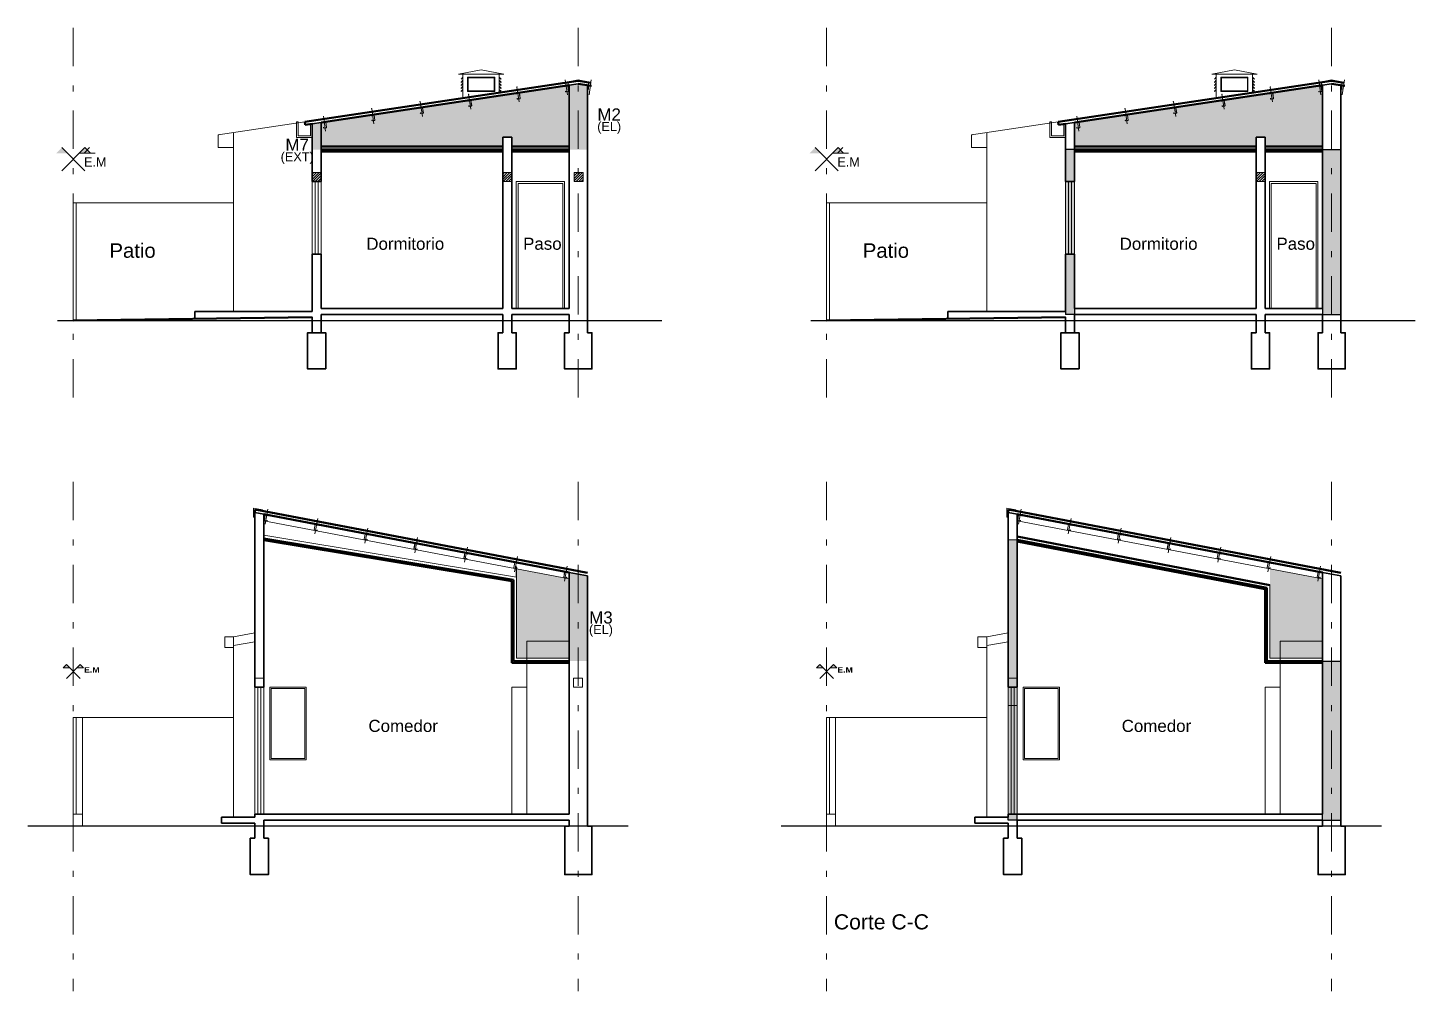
# Model space of a CAD drawing. Header units: millimetres. Extents: x 2761 to 3221, y 1635 to 1962.
# Drawn here: x 2848.55 to 2871.49, y 1832.33 to 1848.27 of the extents above; entities that cross this region are included whole.
import ezdxf
from ezdxf.enums import TextEntityAlignment as Align

# ---------------------------------------------------------------- set-up
doc = ezdxf.new("R2010")
doc.units = ezdxf.units.MM
doc.linetypes.add('DASHDOT', pattern=[25.4, 12.7, -6.35, 0, -6.35])
for name, color, linetype, lineweight in [('Aberturas', 239, 'Continuous', 18), ('Detalles', 3, 'Continuous', 15), ('Ejes', 3, 'DASHDOT', 13), ('Muros', 6, 'Continuous', 50), ('Muros de la envolvente térmica', 5, 'Continuous', 15), ('Textos', 3, 'Continuous', 9), ('Vistas', 1, 'Continuous', 20)]:
    doc.layers.add(name, color=color, linetype=linetype, lineweight=lineweight)
doc.layers.add('Ambientes No climatizados', color=7, linetype='Continuous', lineweight=15, true_color=0x93c47d)
doc.layers.add('Espacios No Habitables', color=7, linetype='Continuous', lineweight=15, true_color=0xb4a7d6)
doc.layers.add('No View', color=70, linetype='Continuous', plot=False)
doc.styles.get("Standard").update_dxf_attribs({"font": 'arial.ttf'})
doc.linetypes.add('ZIGZAG', pattern='A,0.00254,-5.08,[131,ltypeshp.shx,S=5.08,R=0,X=-5.08,Y=0],-10.16,[131,ltypeshp.shx,S=5.08,R=180,X=5.08,Y=0],-5.08', length=20.32254)
pattern_1 = [(0, (0, 0), (0, 6.985), [5.08, -1.905]), (90, (0, 0), (-6.985, 4e-16), [5.08, -1.905])]

# ---------------------------------------------------------------- blocks, each defined once
blk = doc.blocks.new('PCF C N10')
at = {"color": 0}
for p, q in [((-0.025, 0.008), (-0.025, 0.092)), ((-0.023, 0.008), (-0.023, 0.092)), ((0.017, 0.1), (-0.017, 0.1)), ((0.017, 0.098), (-0.017, 0.098)), ((0.017, 0.002), (-0.017, 0.002)), ((0.017, 0), (-0.017, 0)), ((0.023, 0.085), (0.023, 0.092)), ((0.023, 0.085), (0.025, 0.085)), ((0.023, 0.008), (0.023, 0.015)), ((0.023, 0.015), (0.025, 0.015)), ((0.025, 0.085), (0.025, 0.092)), ((0.025, 0.008), (0.025, 0.015))]:
    blk.add_line(p, q, dxfattribs=at)
for centre, radius, start, end in [((-0.017, 0.092), 0.008, 90, 180), ((-0.017, 0.008), 0.008, 180, 270), ((-0.017, 0.092), 0.006, 90, 180), ((-0.017, 0.008), 0.006, 180, 270), ((0.017, 0.092), 0.008, 360, 90), ((0.017, 0.092), 0.006, 360, 90), ((0.017, 0.008), 0.008, 270, 360), ((0.017, 0.008), 0.006, 270, 360)]:
    blk.add_arc(centre, radius, start, end, dxfattribs=at)

msp = doc.modelspace()

# ---------------------------------------------------------------- hatches: boundary and pattern name
at = {"layer": 'Ambientes No climatizados', "lineweight": 20, "transparency": 33554559}
h = msp.add_hatch(color=256, dxfattribs=at)
h.dxf.hatch_style = 1
h.paths.add_polyline_path([(2857.5, 1847.259), (2857.483, 1847.248), (2857.483, 1847.314), (2853.4, 1846.701), (2853.4, 1846.304), (2856.4, 1846.304), (2856.4, 1846.456), (2856.55, 1846.456), (2856.55, 1846.304), (2857.5, 1846.304)])
h = msp.add_hatch(color=256, dxfattribs=at)
h.dxf.hatch_style = 1
h.paths.add_polyline_path([(2869.957, 1847.259), (2869.939, 1847.248), (2869.939, 1847.314), (2865.857, 1846.701), (2865.857, 1846.304), (2868.857, 1846.304), (2868.857, 1846.456), (2869.007, 1846.456), (2869.007, 1846.304), (2869.957, 1846.304)])
h = msp.add_hatch(color=256, dxfattribs=at)
h.dxf.hatch_style = 1
h.paths.add_polyline_path([(2857.5, 1839.151), (2856.63, 1839.317), (2856.63, 1839.18), (2856.63, 1837.842), (2856.801, 1837.842), (2856.801, 1838.121), (2857.5, 1838.121)])
h.paths.add_polyline_path([(2857.5, 1838.121), (2856.801, 1838.121), (2856.801, 1837.842), (2857.5, 1837.842)])
at = {"layer": 'Detalles', "lineweight": 20, "true_color": 0xc7c8ca}
h = msp.add_hatch(dxfattribs=at)
h.set_pattern_fill('_USER', color=9, scale=0.03, angle=45, pattern_type=0)
h.set_pattern_definition([(45, (2680.021325, 916.238397), (-0.0212132034, 0.0212132034), [])])
h.paths.add_polyline_path([(2853.25, 1845.874), (2853.25, 1845.724), (2853.4, 1845.724), (2853.4, 1845.874)])
h = msp.add_hatch(dxfattribs=at)
h.set_pattern_fill('_USER', color=9, scale=0.03, angle=45, pattern_type=0)
h.set_pattern_definition([(45, (2676.471325, 916.238397), (-0.0212132034, 0.0212132034), [])])
h.paths.add_polyline_path([(2856.4, 1845.874), (2856.4, 1845.724), (2856.55, 1845.724), (2856.55, 1845.874)])
h = msp.add_hatch(dxfattribs=at)
h.set_pattern_fill('_USER', color=9, scale=0.03, angle=45, pattern_type=0)
h.set_pattern_definition([(45, (2722.503328, 938.876576), (-0.0212132034, 0.0212132034), [])])
h.paths.add_polyline_path([(2857.583, 1845.874), (2857.583, 1845.724), (2857.733, 1845.724), (2857.733, 1845.874)])
h = msp.add_hatch(dxfattribs=at)
h.set_pattern_fill('_USER', color=9, scale=0.03, angle=45, pattern_type=0)
h.set_pattern_definition([(45, (2688.927888, 916.238397), (-0.0212132034, 0.0212132034), [])])
h.paths.add_polyline_path([(2868.857, 1845.874), (2868.857, 1845.724), (2869.007, 1845.724), (2869.007, 1845.874)])
at = {"layer": 'Espacios No Habitables', "transparency": 33554559}
h = msp.add_hatch(color=256, dxfattribs=at)
h.dxf.hatch_style = 1
h.paths.add_polyline_path([(2869.957, 1839.151), (2869.087, 1839.317), (2869.087, 1839.18), (2869.087, 1837.842), (2869.257, 1837.842), (2869.257, 1838.121), (2869.957, 1838.121)])
h.paths.add_polyline_path([(2869.957, 1838.121), (2869.257, 1838.121), (2869.257, 1837.842), (2869.957, 1837.842)])
at = {"layer": 'Muros de la envolvente térmica', "lineweight": 20}
h = msp.add_hatch(color=256, dxfattribs=at)
h.dxf.hatch_style = 1
h.paths.add_polyline_path([(2857.65, 1847.339), (2857.5, 1847.316), (2857.5, 1846.254), (2857.65, 1846.254)])
h.paths.add_polyline_path([(2857.8, 1847.316), (2857.65, 1847.339), (2857.65, 1846.254), (2857.8, 1846.254)])
h.paths.add_polyline_path([(2853.4, 1846.701), (2853.25, 1846.679), (2853.25, 1846.254), (2853.4, 1846.254)])
at = {"layer": 'Muros de la envolvente térmica'}
h = msp.add_hatch(color=256, dxfattribs=at)
h.dxf.hatch_style = 1
h.paths.add_polyline_path([(2870.257, 1846.254), (2869.957, 1846.254), (2869.957, 1843.624), (2869.957, 1843.524), (2870.257, 1843.524)])
h.paths.add_polyline_path([(2865.857, 1844.524), (2865.707, 1844.524), (2865.707, 1843.574), (2865.707, 1843.524), (2865.857, 1843.524), (2865.857, 1843.624)])
h.paths.add_polyline_path([(2865.757, 1845.724), (2865.707, 1845.724), (2865.707, 1844.524), (2865.757, 1844.524)])
h.paths.add_polyline_path([(2865.807, 1845.724), (2865.757, 1845.724), (2865.757, 1844.524), (2865.807, 1844.524)])
h.paths.add_polyline_path([(2865.857, 1845.724), (2865.807, 1845.724), (2865.807, 1844.524), (2865.857, 1844.524)])
h.paths.add_polyline_path([(2865.857, 1846.254), (2865.707, 1846.254), (2865.707, 1845.724), (2865.757, 1845.724), (2865.857, 1845.724)])
h = msp.add_hatch(dxfattribs=at)
h.set_pattern_fill('ANGLE', color=256)
h.set_pattern_definition(pattern_1)
h.paths.add_polyline_path([(2869.957, 1835.262), (2864.757, 1835.262), (2864.757, 1835.212), (2864.757, 1835.162), (2864.907, 1835.162), (2869.957, 1835.162)])
h.paths.add_polyline_path([(2870.257, 1837.792), (2869.957, 1837.792), (2869.957, 1835.262), (2869.957, 1835.162), (2870.257, 1835.162)])
h.paths.add_polyline_path([(2864.807, 1837.362), (2864.757, 1837.362), (2864.757, 1835.262), (2864.807, 1835.262)])
h.paths.add_polyline_path([(2864.857, 1837.362), (2864.807, 1837.362), (2864.807, 1835.262), (2864.857, 1835.262)])
h.paths.add_polyline_path([(2864.907, 1837.362), (2864.857, 1837.362), (2864.857, 1835.262), (2864.907, 1835.262)])
h.paths.add_polyline_path([(2864.907, 1839.8), (2864.757, 1839.8), (2864.757, 1837.512), (2864.907, 1837.512)])
h.paths.add_polyline_path([(2864.907, 1837.512), (2864.757, 1837.512), (2864.757, 1837.362), (2864.907, 1837.362)])
h.paths.add_polyline_path([(2869.957, 1837.792), (2869.257, 1837.792), (2869.257, 1837.762), (2869.957, 1837.762)])
h.paths.add_polyline_path([(2869.257, 1837.792), (2869.037, 1837.792), (2869.007, 1837.792), (2869.007, 1837.762), (2869.257, 1837.762)])
h.paths.add_polyline_path([(2869.037, 1839.007), (2869.007, 1839.013), (2869.007, 1837.792), (2869.037, 1837.792)])
h.paths.add_polyline_path([(2864.907, 1839.8), (2864.907, 1839.769), (2869.007, 1838.982), (2869.007, 1839.013)])
h = msp.add_hatch(dxfattribs=at)
h.set_pattern_fill('ANGLE', color=256)
h.set_pattern_definition(pattern_1)
h.paths.add_polyline_path([(2869.037, 1839.007), (2869.007, 1839.013), (2869.007, 1837.792), (2869.037, 1837.792)])
h.paths.add_polyline_path([(2869.007, 1839.013), (2864.907, 1839.8), (2864.907, 1839.769), (2869.007, 1838.982)])
h.paths.add_polyline_path([(2864.907, 1839.8), (2864.757, 1839.8), (2864.757, 1837.512), (2864.907, 1837.512)])
h.paths.add_polyline_path([(2864.907, 1837.512), (2864.757, 1837.512), (2864.757, 1837.362), (2864.907, 1837.362)])
h = msp.add_hatch(color=256, dxfattribs=at)
h.dxf.hatch_style = 1
h.paths.add_polyline_path([(2870.257, 1837.792), (2869.957, 1837.792), (2869.957, 1835.262), (2869.957, 1835.162), (2870.257, 1835.162)])
h.paths.add_polyline_path([(2864.907, 1839.8), (2864.757, 1839.8), (2864.757, 1837.512), (2864.907, 1837.512)])
h.paths.add_polyline_path([(2864.907, 1837.512), (2864.757, 1837.512), (2864.757, 1837.362), (2864.907, 1837.362)])
h.paths.add_polyline_path([(2864.807, 1837.362), (2864.757, 1837.362), (2864.757, 1835.262), (2864.807, 1835.262)])
h.paths.add_polyline_path([(2864.857, 1837.362), (2864.807, 1837.362), (2864.807, 1835.262), (2864.857, 1835.262)])
h.paths.add_polyline_path([(2864.907, 1837.362), (2864.857, 1837.362), (2864.857, 1835.262), (2864.907, 1835.262)])
h.paths.add_polyline_path([(2864.907, 1835.262), (2864.757, 1835.262), (2864.757, 1835.212), (2864.757, 1835.162), (2864.907, 1835.162)])
h = msp.add_hatch(dxfattribs=at)
h.set_pattern_fill('ANGLE', color=256)
h.set_pattern_definition(pattern_1)
h.paths.add_polyline_path([(2869.037, 1839.007), (2869.007, 1839.013), (2869.007, 1837.792), (2869.037, 1837.792)])
h.paths.add_polyline_path([(2864.907, 1839.8), (2864.907, 1839.769), (2869.007, 1838.982), (2869.007, 1839.013)])
h.paths.add_polyline_path([(2870.257, 1837.792), (2869.957, 1837.792), (2869.957, 1835.262), (2869.957, 1835.162), (2869.957, 1835.062), (2870.257, 1835.062)])
h.paths.add_polyline_path([(2869.257, 1837.792), (2869.037, 1837.792), (2869.007, 1837.792), (2869.007, 1837.762), (2869.257, 1837.762)])
h.paths.add_polyline_path([(2869.957, 1837.792), (2869.257, 1837.792), (2869.257, 1837.762), (2869.957, 1837.762)])
at = {"layer": 'Muros de la envolvente térmica', "lineweight": 20}
h = msp.add_hatch(color=256, dxfattribs=at)
h.dxf.hatch_style = 1
h.paths.add_polyline_path([(2857.8, 1839.202), (2857.651, 1839.23), (2857.651, 1837.792), (2857.8, 1837.792)])
h.paths.add_polyline_path([(2857.651, 1839.23), (2857.5, 1839.259), (2857.5, 1837.792), (2857.651, 1837.792)])
at = {"layer": 'Muros de la envolvente térmica'}
h = msp.add_hatch(dxfattribs=at)
h.set_pattern_fill('ANGLE', color=256)
h.set_pattern_definition(pattern_1)
h.paths.add_polyline_path([(2869.957, 1835.262), (2864.757, 1835.262), (2864.757, 1835.212), (2864.757, 1835.162), (2864.907, 1835.162), (2869.957, 1835.162)])
h.paths.add_polyline_path([(2870.107, 1837.792), (2869.957, 1837.792), (2869.957, 1835.262), (2869.957, 1835.162), (2870.107, 1835.162)])
h.paths.add_polyline_path([(2870.257, 1837.792), (2870.107, 1837.792), (2870.107, 1835.162), (2870.257, 1835.162)])
h.paths.add_polyline_path([(2869.957, 1837.792), (2869.257, 1837.792), (2869.257, 1837.762), (2869.957, 1837.762)])
h.paths.add_polyline_path([(2869.257, 1837.792), (2869.037, 1837.792), (2869.007, 1837.792), (2869.007, 1837.762), (2869.257, 1837.762)])
at = {"layer": 'Textos', "true_color": 0xc7c8ca}
h = msp.add_hatch(color=9, dxfattribs=at)
h.paths.add_polyline_path([(2849.108, 1846.285), (2849.019, 1846.193), (2849.2, 1846.193)])
h.paths.add_polyline_path([(2849.492, 1846.285), (2849.4, 1846.193), (2849.582, 1846.193)])
h = msp.add_hatch(color=9, dxfattribs=at)
h.paths.add_polyline_path([(2861.565, 1846.285), (2861.475, 1846.193), (2861.657, 1846.193)])
h.paths.add_polyline_path([(2861.949, 1846.285), (2861.857, 1846.193), (2862.038, 1846.193)])
h = msp.add_hatch(color=9, dxfattribs=at)
h.paths.add_polyline_path([(2849.185, 1837.737), (2849.131, 1837.682), (2849.24, 1837.682)])
h.paths.add_polyline_path([(2849.415, 1837.737), (2849.36, 1837.682), (2849.469, 1837.682)])
h = msp.add_hatch(color=9, dxfattribs=at)
h.paths.add_polyline_path([(2861.642, 1837.737), (2861.588, 1837.682), (2861.697, 1837.682)])
h.paths.add_polyline_path([(2861.872, 1837.737), (2861.817, 1837.682), (2861.926, 1837.682)])

# ---------------------------------------------------------------- linework, layer by layer
at = {"layer": 'Aberturas', "color": 9, "true_color": 0xc7c8ca}
for p, q in [((2853.25, 1845.724), (2853.25, 1844.524)), ((2853.3, 1845.724), (2853.3, 1844.524)), ((2853.35, 1845.724), (2853.35, 1844.524)), ((2853.4, 1845.724), (2853.4, 1844.524)), ((2865.707, 1845.724), (2865.707, 1844.524)), ((2865.757, 1845.724), (2865.757, 1844.524)), ((2865.807, 1845.724), (2865.807, 1844.524)), ((2865.857, 1845.724), (2865.857, 1844.524))]:
    msp.add_line(p, q, dxfattribs=at)
at = {"layer": 'Aberturas', "color": 9, "lineweight": 20, "true_color": 0xc7c8ca}
for p, q in [((2852.3, 1837.362), (2852.3, 1835.262)), ((2852.35, 1837.362), (2852.35, 1835.262)), ((2852.4, 1837.362), (2852.4, 1835.262)), ((2852.45, 1837.362), (2852.45, 1835.262)), ((2864.757, 1837.362), (2864.757, 1835.262)), ((2864.807, 1837.362), (2864.807, 1835.262)), ((2864.857, 1837.362), (2864.857, 1835.262)), ((2864.907, 1837.362), (2864.907, 1835.262))]:
    msp.add_line(p, q, dxfattribs=at)
at = {"layer": 'Aberturas', "color": 9, "true_color": 0xc7c8ca}
for points in [[(2857.424, 1843.624), (2856.624, 1843.624), (2856.624, 1845.724), (2857.424, 1845.724)], [(2857.394, 1843.624), (2856.654, 1843.624), (2856.654, 1845.694), (2857.394, 1845.694)], [(2869.88, 1843.624), (2869.08, 1843.624), (2869.08, 1845.724), (2869.88, 1845.724)], [(2869.85, 1843.624), (2869.11, 1843.624), (2869.11, 1845.694), (2869.85, 1845.694)]]:
    msp.add_lwpolyline(points, close=True, dxfattribs=at)
at = {"layer": 'Aberturas', "color": 9, "lineweight": 20, "true_color": 0xc7c8ca}
for points in [[(2852.551, 1837.362), (2853.151, 1837.362), (2853.151, 1836.162), (2852.551, 1836.162)], [(2852.571, 1837.342), (2853.131, 1837.342), (2853.131, 1836.182), (2852.571, 1836.182)], [(2865.007, 1837.362), (2865.607, 1837.362), (2865.607, 1836.162), (2865.007, 1836.162)], [(2865.027, 1837.342), (2865.587, 1837.342), (2865.587, 1836.182), (2865.027, 1836.182)]]:
    msp.add_lwpolyline(points, close=True, dxfattribs=at)
at = {"layer": 'Detalles', "color": 9, "lineweight": 5, "true_color": 0xc7c8ca}
for p, q in [((2856.043, 1847.573), (2855.668, 1847.498)), ((2856.418, 1847.498), (2855.668, 1847.498)), ((2855.743, 1847.103), (2855.743, 1847.498)), ((2856.418, 1847.498), (2856.043, 1847.573)), ((2856.343, 1847.193), (2856.343, 1847.498)), ((2868.499, 1847.573), (2868.124, 1847.498)), ((2868.874, 1847.498), (2868.124, 1847.498)), ((2868.199, 1847.103), (2868.199, 1847.498)), ((2868.874, 1847.498), (2868.499, 1847.573)), ((2868.799, 1847.193), (2868.799, 1847.498))]:
    msp.add_line(p, q, dxfattribs=at)
at = {"layer": 'Detalles', "color": 9, "lineweight": 20, "true_color": 0xc7c8ca}
for p, q in [((2857.473, 1847.16), (2857.436, 1847.408)), ((2857.828, 1847.16), (2857.865, 1847.408)), ((2869.93, 1847.16), (2869.893, 1847.408)), ((2870.284, 1847.16), (2870.321, 1847.408)), ((2855.873, 1846.92), (2855.836, 1847.168)), ((2856.673, 1847.04), (2856.636, 1847.288)), ((2868.329, 1846.92), (2868.292, 1847.168)), ((2869.129, 1847.04), (2869.092, 1847.288)), ((2855.072, 1846.8), (2855.035, 1847.048)), ((2867.529, 1846.8), (2867.492, 1847.048)), ((2853.472, 1846.56), (2853.435, 1846.807)), ((2854.272, 1846.68), (2854.235, 1846.928)), ((2865.929, 1846.56), (2865.892, 1846.807)), ((2866.729, 1846.68), (2866.692, 1846.928)), ((2852.518, 1840.308), (2852.47, 1840.057)), ((2864.974, 1840.308), (2864.927, 1840.057)), ((2852.45, 1840.113), (2857.5, 1839.151)), ((2853.343, 1840.15), (2853.295, 1839.899)), ((2864.907, 1840.113), (2869.957, 1839.151)), ((2865.799, 1840.15), (2865.752, 1839.899)), ((2852.45, 1839.873), (2856.63, 1839.18)), ((2854.168, 1839.993), (2854.12, 1839.742)), ((2854.993, 1839.836), (2854.946, 1839.585)), ((2866.625, 1839.993), (2866.577, 1839.742)), ((2867.45, 1839.836), (2867.402, 1839.585)), ((2855.819, 1839.678), (2855.771, 1839.428)), ((2868.275, 1839.678), (2868.228, 1839.428)), ((2856.644, 1839.521), (2856.596, 1839.271)), ((2857.469, 1839.364), (2857.422, 1839.114)), ((2869.101, 1839.521), (2869.053, 1839.271)), ((2869.926, 1839.364), (2869.878, 1839.114)), ((2856.63, 1839.18), (2856.63, 1837.842)), ((2869.087, 1839.049), (2869.087, 1837.842)), ((2856.63, 1837.842), (2857.5, 1837.842)), ((2869.087, 1837.842), (2869.957, 1837.842))]:
    msp.add_line(p, q, dxfattribs=at)
at = {"layer": 'Detalles', "color": 9, "lineweight": 50, "true_color": 0xc7c8ca}
for p, q in [((2853.25, 1843.479), (2849.3, 1843.424)), ((2865.707, 1843.479), (2861.757, 1843.424))]:
    msp.add_line(p, q, dxfattribs=at)
at = {"layer": 'Detalles', "color": 9, "lineweight": 5, "true_color": 0xc7c8ca}
for points in [[(2855.743, 1847.444), (2855.715, 1847.416), (2855.711, 1847.42), (2855.743, 1847.452)], [(2855.743, 1847.393), (2855.715, 1847.365), (2855.711, 1847.369), (2855.743, 1847.401)], [(2856.343, 1847.444), (2856.371, 1847.416), (2856.375, 1847.42), (2856.343, 1847.452)], [(2856.343, 1847.393), (2856.371, 1847.365), (2856.375, 1847.369), (2856.343, 1847.401)], [(2868.199, 1847.444), (2868.172, 1847.416), (2868.168, 1847.42), (2868.199, 1847.452)], [(2868.199, 1847.393), (2868.172, 1847.365), (2868.168, 1847.369), (2868.199, 1847.401)], [(2868.799, 1847.444), (2868.827, 1847.416), (2868.831, 1847.42), (2868.799, 1847.452)], [(2868.799, 1847.393), (2868.827, 1847.365), (2868.831, 1847.369), (2868.799, 1847.401)], [(2855.743, 1847.342), (2855.715, 1847.314), (2855.711, 1847.318), (2855.743, 1847.35)], [(2855.743, 1847.292), (2855.715, 1847.264), (2855.711, 1847.268), (2855.743, 1847.3)], [(2855.743, 1847.241), (2855.715, 1847.213), (2855.711, 1847.217), (2855.743, 1847.249)], [(2856.343, 1847.342), (2856.371, 1847.314), (2856.375, 1847.318), (2856.343, 1847.35)], [(2856.343, 1847.292), (2856.371, 1847.264), (2856.375, 1847.268), (2856.343, 1847.3)], [(2856.343, 1847.241), (2856.371, 1847.213), (2856.375, 1847.217), (2856.343, 1847.249)], [(2868.199, 1847.342), (2868.172, 1847.314), (2868.168, 1847.318), (2868.199, 1847.35)], [(2868.199, 1847.292), (2868.172, 1847.264), (2868.168, 1847.268), (2868.199, 1847.3)], [(2868.199, 1847.241), (2868.172, 1847.213), (2868.168, 1847.217), (2868.199, 1847.249)], [(2868.799, 1847.342), (2868.827, 1847.314), (2868.831, 1847.318), (2868.799, 1847.35)], [(2868.799, 1847.292), (2868.827, 1847.264), (2868.831, 1847.268), (2868.799, 1847.3)], [(2868.799, 1847.241), (2868.827, 1847.213), (2868.831, 1847.217), (2868.799, 1847.249)]]:
    msp.add_lwpolyline(points, dxfattribs=at)
for points in [[(2856.268, 1847.213), (2855.818, 1847.213), (2855.818, 1847.452), (2856.268, 1847.452)], [(2856.258, 1847.223), (2855.828, 1847.223), (2855.828, 1847.442), (2856.258, 1847.442)], [(2868.724, 1847.213), (2868.274, 1847.213), (2868.274, 1847.452), (2868.724, 1847.452)], [(2868.714, 1847.223), (2868.284, 1847.223), (2868.284, 1847.442), (2868.714, 1847.442)]]:
    msp.add_lwpolyline(points, close=True, dxfattribs=at)
at = {"layer": 'Detalles', "color": 9, "lineweight": 20, "true_color": 0xc7c8ca}
for points in [[(2857.65, 1847.389), (2857.65, 1847.404), (2857.483, 1847.374), (2857.483, 1847.248), (2857.5, 1847.259)], [(2857.65, 1847.389), (2857.65, 1847.404), (2857.818, 1847.376), (2857.818, 1847.248), (2857.8, 1847.259)], [(2870.107, 1847.389), (2870.107, 1847.404), (2869.939, 1847.374), (2869.939, 1847.248), (2869.957, 1847.259)], [(2870.107, 1847.389), (2870.107, 1847.404), (2870.275, 1847.376), (2870.275, 1847.248), (2870.257, 1847.259)], [(2853.223, 1846.675), (2853.223, 1846.483), (2853.017, 1846.483), (2853.017, 1846.712), (2852.993, 1846.712), (2852.993, 1846.454), (2853.25, 1846.454)], [(2865.68, 1846.675), (2865.68, 1846.483), (2865.474, 1846.483), (2865.474, 1846.712), (2865.45, 1846.712), (2865.45, 1846.454), (2865.707, 1846.454)], [(2852.3, 1840.173), (2852.3, 1840.173), (2852.281, 1840.173), (2852.281, 1840.324), (2852.427, 1840.295), (2852.423, 1840.278)], [(2864.757, 1840.173), (2864.757, 1840.173), (2864.737, 1840.173), (2864.737, 1840.324), (2864.883, 1840.295), (2864.88, 1840.278)]]:
    msp.add_lwpolyline(points, dxfattribs=at)
for points in [[(2853.4, 1845.724), (2853.25, 1845.724), (2853.25, 1845.874), (2853.4, 1845.874)], [(2856.55, 1845.724), (2856.4, 1845.724), (2856.4, 1845.874), (2856.55, 1845.874)], [(2857.733, 1845.724), (2857.583, 1845.724), (2857.583, 1845.874), (2857.733, 1845.874)], [(2869.007, 1845.724), (2868.857, 1845.724), (2868.857, 1845.874), (2869.007, 1845.874)], [(2852.3, 1837.362), (2852.45, 1837.362), (2852.45, 1837.512), (2852.3, 1837.512)], [(2857.569, 1837.362), (2857.719, 1837.362), (2857.719, 1837.512), (2857.569, 1837.512)], [(2864.757, 1837.362), (2864.907, 1837.362), (2864.907, 1837.512), (2864.757, 1837.512)]]:
    msp.add_lwpolyline(points, close=True, dxfattribs=at)
for p in [(2855.836, 1847.168), (2856.636, 1847.288), (2868.292, 1847.168), (2869.092, 1847.288), (2855.035, 1847.048), (2867.492, 1847.048), (2854.235, 1846.928), (2866.692, 1846.928)]:
    msp.add_point(p, dxfattribs=at)
at = {"layer": 'Ejes', "color": 9, "ltscale": 0.05, "true_color": 0xc7c8ca}
for p, q in [((2849.3, 1848.268), (2849.3, 1841.85)), ((2857.65, 1848.268), (2857.65, 1841.85)), ((2861.757, 1848.268), (2861.757, 1841.85)), ((2870.107, 1848.268), (2870.107, 1841.85)), ((2849.3, 1840.757), (2849.3, 1832.332)), ((2857.651, 1840.757), (2857.651, 1832.332)), ((2861.757, 1840.757), (2861.757, 1832.332)), ((2870.107, 1840.757), (2870.107, 1832.332))]:
    msp.add_line(p, q, dxfattribs=at)
at = {"layer": 'Muros', "color": 9, "true_color": 0xc7c8ca}
for p, q in [((2857.65, 1847.389), (2853.127, 1846.711)), ((2857.5, 1847.316), (2853.4, 1846.701)), ((2857.65, 1847.389), (2857.857, 1847.358)), ((2857.65, 1847.339), (2857.867, 1847.306)), ((2870.107, 1847.389), (2865.583, 1846.711)), ((2869.957, 1847.316), (2865.857, 1846.701)), ((2870.107, 1847.389), (2870.314, 1847.358)), ((2870.107, 1847.339), (2870.323, 1847.306)), ((2853.127, 1846.711), (2853.134, 1846.661)), ((2865.583, 1846.711), (2865.591, 1846.661)), ((2853.25, 1846.679), (2853.134, 1846.661)), ((2865.707, 1846.679), (2865.591, 1846.661)), ((2853.4, 1846.254), (2856.4, 1846.254)), ((2856.55, 1846.254), (2857.5, 1846.254)), ((2865.857, 1846.254), (2868.857, 1846.254)), ((2869.007, 1846.254), (2869.957, 1846.254)), ((2853.4, 1846.224), (2856.4, 1846.224)), ((2856.55, 1846.224), (2857.5, 1846.224)), ((2865.857, 1846.224), (2868.857, 1846.224)), ((2869.007, 1846.224), (2869.957, 1846.224)), ((2852.31, 1840.299), (2857.8, 1839.253)), ((2864.766, 1840.299), (2870.257, 1839.253)), ((2852.45, 1840.222), (2857.5, 1839.259)), ((2864.907, 1840.222), (2869.957, 1839.259)), ((2852.45, 1839.823), (2856.58, 1839.138)), ((2864.907, 1839.851), (2869.087, 1839.049)), ((2852.45, 1839.792), (2856.55, 1839.112)), ((2864.907, 1839.8), (2869.037, 1839.007)), ((2864.907, 1839.769), (2869.007, 1838.982)), ((2856.58, 1839.138), (2856.58, 1837.792)), ((2856.55, 1839.112), (2856.55, 1837.762)), ((2869.007, 1839.013), (2869.007, 1837.762)), ((2869.037, 1839.007), (2869.037, 1837.792)), ((2856.55, 1837.762), (2857.5, 1837.762)), ((2856.58, 1837.792), (2857.5, 1837.792)), ((2869.007, 1837.762), (2869.957, 1837.762)), ((2869.037, 1837.792), (2869.957, 1837.792))]:
    msp.add_line(p, q, dxfattribs=at)
at = {"layer": 'Muros', "color": 9, "lineweight": 35, "true_color": 0xc7c8ca}
for p, q in [((2857.65, 1847.339), (2857.5, 1847.316)), ((2857.5, 1847.316), (2857.5, 1843.624)), ((2857.65, 1847.339), (2857.8, 1847.316)), ((2857.8, 1847.316), (2857.8, 1843.224)), ((2870.107, 1847.339), (2869.957, 1847.316)), ((2869.957, 1847.316), (2869.957, 1843.624)), ((2870.107, 1847.339), (2870.257, 1847.316)), ((2870.257, 1847.316), (2870.257, 1843.224)), ((2856.4, 1846.456), (2856.4, 1843.624)), ((2856.4, 1846.456), (2856.55, 1846.456)), ((2856.55, 1846.456), (2856.55, 1843.624)), ((2868.857, 1846.456), (2868.857, 1843.624)), ((2868.857, 1846.456), (2869.007, 1846.456)), ((2869.007, 1846.456), (2869.007, 1843.624)), ((2853.4, 1845.724), (2853.25, 1845.724)), ((2865.857, 1845.724), (2865.707, 1845.724)), ((2853.4, 1844.524), (2853.25, 1844.524)), ((2865.857, 1844.524), (2865.707, 1844.524)), ((2853.25, 1843.574), (2851.307, 1843.574)), ((2851.307, 1843.574), (2851.307, 1843.455)), ((2856.4, 1843.624), (2853.4, 1843.624)), ((2856.4, 1843.524), (2853.4, 1843.524)), ((2856.4, 1843.524), (2856.4, 1843.224)), ((2857.5, 1843.624), (2856.55, 1843.624)), ((2856.55, 1843.524), (2856.55, 1843.224)), ((2857.5, 1843.524), (2856.55, 1843.524)), ((2857.5, 1843.524), (2857.5, 1843.224)), ((2865.707, 1843.574), (2863.763, 1843.574)), ((2863.763, 1843.574), (2863.763, 1843.455)), ((2868.857, 1843.624), (2865.857, 1843.624)), ((2868.857, 1843.524), (2865.857, 1843.524)), ((2868.857, 1843.524), (2868.857, 1843.224)), ((2869.957, 1843.624), (2869.007, 1843.624)), ((2869.007, 1843.524), (2869.007, 1843.224)), ((2869.957, 1843.524), (2869.007, 1843.524)), ((2869.957, 1843.524), (2869.957, 1843.224)), ((2852.3, 1840.25), (2852.3, 1837.362)), ((2852.45, 1840.222), (2852.45, 1837.362)), ((2864.757, 1840.25), (2864.757, 1837.362)), ((2864.907, 1840.222), (2864.907, 1837.362)), ((2857.5, 1839.259), (2857.5, 1835.262)), ((2857.5, 1839.259), (2857.8, 1839.202)), ((2857.8, 1839.202), (2857.8, 1835.062)), ((2869.957, 1839.259), (2869.957, 1835.262)), ((2869.957, 1839.259), (2870.257, 1839.202)), ((2870.257, 1839.202), (2870.257, 1835.062)), ((2857.5, 1835.262), (2852.3, 1835.262)), ((2852.3, 1835.262), (2852.3, 1835.212)), ((2869.957, 1835.262), (2864.757, 1835.262)), ((2864.757, 1835.262), (2864.757, 1835.212)), ((2852.3, 1835.212), (2851.749, 1835.212)), ((2851.749, 1835.212), (2851.749, 1835.112)), ((2851.749, 1835.112), (2852.3, 1835.112)), ((2852.3, 1835.112), (2852.3, 1834.862)), ((2857.5, 1835.162), (2852.45, 1835.162)), ((2852.45, 1835.162), (2852.45, 1834.862)), ((2857.5, 1835.162), (2857.5, 1835.062)), ((2864.757, 1835.212), (2864.205, 1835.212)), ((2864.205, 1835.212), (2864.205, 1835.112)), ((2864.205, 1835.112), (2864.757, 1835.112)), ((2864.757, 1835.112), (2864.757, 1834.862)), ((2869.957, 1835.162), (2864.907, 1835.162)), ((2864.907, 1835.162), (2864.907, 1834.862)), ((2869.957, 1835.162), (2869.957, 1835.062))]:
    msp.add_line(p, q, dxfattribs=at)
at = {"layer": 'Muros', "color": 9, "linetype": 'ZIGZAG', "ltscale": 0.003, "true_color": 0xc7c8ca}
for p, q in [((2853.4, 1846.304), (2856.4, 1846.304)), ((2856.55, 1846.304), (2857.5, 1846.304)), ((2865.857, 1846.304), (2868.857, 1846.304)), ((2869.007, 1846.304), (2869.957, 1846.304))]:
    msp.add_line(p, q, dxfattribs=at)
at = {"layer": 'Muros', "color": 9, "lineweight": 35, "true_color": 0xc7c8ca}
for points in [[(2853.25, 1845.724), (2853.25, 1846.679), (2853.4, 1846.701), (2853.4, 1845.724)], [(2865.707, 1845.724), (2865.707, 1846.679), (2865.857, 1846.701), (2865.857, 1845.724)], [(2853.25, 1843.574), (2853.25, 1844.524)], [(2853.4, 1844.524), (2853.4, 1843.624)], [(2865.707, 1843.574), (2865.707, 1844.524)], [(2865.857, 1844.524), (2865.857, 1843.624)], [(2853.4, 1843.524), (2853.4, 1843.224)], [(2865.857, 1843.524), (2865.857, 1843.224)], [(2853.25, 1843.224), (2853.25, 1843.479)], [(2865.707, 1843.224), (2865.707, 1843.479)], [(2856.55, 1843.224), (2856.625, 1843.224), (2856.625, 1842.624), (2856.325, 1842.624), (2856.325, 1843.224), (2856.4, 1843.224)], [(2857.5, 1843.224), (2857.425, 1843.224), (2857.425, 1842.624), (2857.875, 1842.624), (2857.875, 1843.224), (2857.8, 1843.224)], [(2869.007, 1843.224), (2869.082, 1843.224), (2869.082, 1842.624), (2868.782, 1842.624), (2868.782, 1843.224), (2868.857, 1843.224)], [(2869.957, 1843.224), (2869.882, 1843.224), (2869.882, 1842.624), (2870.332, 1842.624), (2870.332, 1843.224), (2870.257, 1843.224)], [(2852.3, 1840.25), (2852.45, 1840.222)], [(2864.757, 1840.25), (2864.907, 1840.222)], [(2852.45, 1837.362), (2852.3, 1837.362)], [(2864.907, 1837.362), (2864.757, 1837.362)], [(2857.5, 1835.062), (2857.426, 1835.062), (2857.426, 1834.262), (2857.876, 1834.262), (2857.876, 1835.062), (2857.8, 1835.062)], [(2869.957, 1835.062), (2869.882, 1835.062), (2869.882, 1834.262), (2870.332, 1834.262), (2870.332, 1835.062), (2870.257, 1835.062)], [(2852.3, 1834.862), (2852.227, 1834.862), (2852.227, 1834.262), (2852.527, 1834.262), (2852.527, 1834.862), (2852.45, 1834.862)], [(2864.757, 1834.862), (2864.684, 1834.862), (2864.684, 1834.262), (2864.984, 1834.262), (2864.984, 1834.862), (2864.907, 1834.862)]]:
    msp.add_lwpolyline(points, dxfattribs=at)
for points in [[(2853.475, 1842.624), (2853.175, 1842.624), (2853.175, 1843.224), (2853.475, 1843.224)], [(2865.932, 1842.624), (2865.632, 1842.624), (2865.632, 1843.224), (2865.932, 1843.224)]]:
    msp.add_lwpolyline(points, close=True, dxfattribs=at)
at = {"layer": 'Muros', "color": 9, "true_color": 0xc7c8ca}
for points in [[(2852.3, 1840.25), (2852.31, 1840.299)], [(2864.757, 1840.25), (2864.766, 1840.299)]]:
    msp.add_lwpolyline(points, dxfattribs=at)
at = {"layer": 'Muros de la envolvente térmica'}
for p, q in [((2864.907, 1839.8), (2864.757, 1839.8)), ((2869.037, 1837.792), (2869.007, 1837.792))]:
    msp.add_line(p, q, dxfattribs=at)
at = {"layer": 'No View'}
for p, q in [((2865.857, 1846.254), (2865.707, 1846.254)), ((2869.957, 1846.254), (2870.257, 1846.254)), ((2865.707, 1843.574), (2865.707, 1843.524)), ((2865.857, 1843.524), (2865.707, 1843.524)), ((2865.857, 1843.624), (2865.857, 1843.524)), ((2869.957, 1843.624), (2869.957, 1843.524)), ((2869.957, 1843.524), (2870.257, 1843.524)), ((2856.63, 1839.18), (2856.63, 1839.356)), ((2869.957, 1837.792), (2870.257, 1837.792)), ((2864.907, 1835.162), (2864.907, 1835.262)), ((2869.957, 1835.162), (2869.957, 1835.262)), ((2864.757, 1835.162), (2864.757, 1835.212)), ((2864.907, 1835.162), (2864.757, 1835.162)), ((2869.957, 1835.162), (2870.257, 1835.162))]:
    msp.add_line(p, q, dxfattribs=at)
at = {"layer": 'Textos', "color": 9, "true_color": 0xc7c8ca}
for p, q in [((2849.108, 1846.285), (2849.492, 1845.901)), ((2849.108, 1845.901), (2849.492, 1846.285)), ((2849.569, 1846.285), (2849.48, 1846.193)), ((2849.492, 1846.285), (2849.582, 1846.193)), ((2861.565, 1846.285), (2861.949, 1845.901)), ((2861.565, 1845.901), (2861.949, 1846.285)), ((2862.026, 1846.285), (2861.936, 1846.193)), ((2861.949, 1846.285), (2862.038, 1846.193)), ((2849.582, 1846.193), (2849.4, 1846.193)), ((2849.661, 1846.193), (2849.48, 1846.193)), ((2862.038, 1846.193), (2861.857, 1846.193)), ((2862.118, 1846.193), (2861.936, 1846.193)), ((2849.185, 1837.737), (2849.131, 1837.682)), ((2849.24, 1837.682), (2849.131, 1837.682)), ((2849.185, 1837.737), (2849.415, 1837.506)), ((2849.185, 1837.506), (2849.415, 1837.737)), ((2849.469, 1837.682), (2849.36, 1837.682)), ((2849.415, 1837.737), (2849.469, 1837.682)), ((2861.642, 1837.737), (2861.588, 1837.682)), ((2861.697, 1837.682), (2861.588, 1837.682)), ((2861.642, 1837.737), (2861.872, 1837.506)), ((2861.642, 1837.506), (2861.872, 1837.737)), ((2861.926, 1837.682), (2861.817, 1837.682)), ((2861.872, 1837.737), (2861.926, 1837.682))]:
    msp.add_line(p, q, dxfattribs=at)
at = {"layer": 'Vistas', "color": 9, "lineweight": 20, "true_color": 0xc7c8ca}
for p, q in [((2853.127, 1846.711), (2851.695, 1846.496)), ((2865.583, 1846.711), (2864.152, 1846.496)), ((2851.95, 1846.534), (2851.95, 1843.574)), ((2864.407, 1846.534), (2864.407, 1843.574)), ((2851.95, 1845.374), (2849.3, 1845.374)), ((2849.3, 1845.374), (2849.3, 1843.424)), ((2849.35, 1845.374), (2849.35, 1843.424)), ((2864.407, 1845.374), (2861.757, 1845.374)), ((2861.757, 1845.374), (2861.757, 1843.424)), ((2861.807, 1845.374), (2861.807, 1843.424)), ((2852.3, 1838.262), (2851.95, 1838.195)), ((2864.757, 1838.262), (2864.407, 1838.195)), ((2851.95, 1838.195), (2851.95, 1835.212)), ((2852.3, 1838.114), (2851.95, 1838.048)), ((2856.801, 1838.121), (2856.801, 1835.262)), ((2856.801, 1838.121), (2857.5, 1838.121)), ((2864.407, 1838.195), (2864.407, 1835.212)), ((2864.757, 1838.114), (2864.407, 1838.048)), ((2869.257, 1838.121), (2869.257, 1835.262)), ((2869.257, 1838.121), (2869.957, 1838.121)), ((2856.55, 1837.362), (2856.55, 1835.262)), ((2856.55, 1837.362), (2856.801, 1837.362)), ((2869.007, 1837.362), (2869.007, 1835.262)), ((2869.007, 1837.362), (2869.257, 1837.362)), ((2849.45, 1836.862), (2851.95, 1836.862)), ((2861.906, 1836.862), (2864.407, 1836.862))]:
    msp.add_line(p, q, dxfattribs=at)
at = {"layer": 'Vistas', "color": 9, "lineweight": 30, "true_color": 0xc7c8ca}
for p, q in [((2849.038, 1843.424), (2859.033, 1843.424)), ((2861.495, 1843.424), (2871.49, 1843.424)), ((2858.475, 1835.062), (2848.547, 1835.062)), ((2870.932, 1835.062), (2861.003, 1835.062))]:
    msp.add_line(p, q, dxfattribs=at)
at = {"layer": 'Vistas', "color": 9, "lineweight": 20, "true_color": 0xc7c8ca}
for points in [[(2851.708, 1846.498), (2851.708, 1846.498), (2851.708, 1846.498), (2851.72, 1846.5), (2851.695, 1846.496), (2851.695, 1846.29), (2851.953, 1846.29)], [(2864.164, 1846.498), (2864.164, 1846.498), (2864.164, 1846.498), (2864.176, 1846.5), (2864.152, 1846.496), (2864.152, 1846.29), (2864.409, 1846.29)]]:
    msp.add_lwpolyline(points, dxfattribs=at)
for points in [[(2851.95, 1838.195), (2851.803, 1838.195), (2851.803, 1838.019), (2851.95, 1838.019)], [(2864.407, 1838.195), (2864.259, 1838.195), (2864.259, 1838.019), (2864.407, 1838.019)], [(2849.3, 1836.862), (2849.35, 1836.862), (2849.35, 1835.262), (2849.3, 1835.262)], [(2849.3, 1836.862), (2849.45, 1836.862), (2849.45, 1835.262), (2849.3, 1835.262)], [(2861.757, 1836.862), (2861.807, 1836.862), (2861.807, 1835.262), (2861.757, 1835.262)], [(2861.757, 1836.862), (2861.906, 1836.862), (2861.906, 1835.262), (2861.757, 1835.262)], [(2849.45, 1835.262), (2849.3, 1835.262), (2849.3, 1835.062), (2849.45, 1835.062)], [(2861.906, 1835.262), (2861.756, 1835.262), (2861.756, 1835.062), (2861.906, 1835.062)]]:
    msp.add_lwpolyline(points, close=True, dxfattribs=at)

# ---------------------------------------------------------------- block references
at = {"layer": 'Detalles', "color": 9, "lineweight": 20, "true_color": 0xc7c8ca, "rotation": 188.5307656100462}
for p in [(2856.651, 1847.189), (2857.451, 1847.309), (2869.107, 1847.189), (2869.907, 1847.309), (2855.05, 1846.949), (2855.85, 1847.069), (2867.507, 1846.949), (2868.307, 1847.069), (2853.45, 1846.709), (2854.25, 1846.829), (2865.906, 1846.709), (2866.707, 1846.829)]:
    msp.add_blockref('PCF C N10', p, dxfattribs=at)
at = {"layer": 'Detalles', "color": 9, "lineweight": 20, "true_color": 0xc7c8ca, "xscale": -1, "rotation": 169.2096655938015}
for p in [(2852.499, 1840.212), (2853.325, 1840.054), (2864.956, 1840.212), (2865.781, 1840.054), (2854.15, 1839.897), (2866.606, 1839.897), (2854.975, 1839.74), (2867.432, 1839.74), (2855.801, 1839.583), (2856.626, 1839.426), (2868.257, 1839.583), (2869.082, 1839.426), (2857.451, 1839.268), (2869.908, 1839.268)]:
    msp.add_blockref('PCF C N10', p, dxfattribs=at)

# ---------------------------------------------------------------- texts
at = {"layer": 'Textos', "color": 18, "lineweight": 20, "true_color": 0x000000}
for s, height, p in [('M2', 0.2, (2858.161, 1846.734)), ('(EL)', 0.15, (2858.161, 1846.561)), ('M7', 0.2, (2853.002, 1846.233)), ('(EXT)', 0.15, (2853.002, 1846.06)), ('M3', 0.2, (2858.025, 1838.414)), ('(EL)', 0.15, (2858.025, 1838.241))]:
    msp.add_text(s, height=height, dxfattribs=at).set_placement(p, align=Align.CENTER)
at = {"layer": 'Textos', "color": 9, "lineweight": 20, "true_color": 0xc7c8ca}
for s, height, p in [('Patio', 0.24, (2849.898, 1844.463)), ('Dormitorio', 0.2, (2854.145, 1844.595)), ('Paso', 0.2, (2856.738, 1844.596)), ('Patio', 0.24, (2862.355, 1844.463)), ('Dormitorio', 0.2, (2866.602, 1844.595)), ('Paso', 0.2, (2869.195, 1844.596)), ('Corte C-C', 0.25, (2861.877, 1833.355))]:
    msp.add_text(s, height=height, dxfattribs=at).set_placement(p)
at = {"layer": 'Textos', "color": 9, "true_color": 0xc7c8ca, "attachment_point": 3}
for s, insert, char_height, width in [('{\\fArial|b0|i0|c0|p34;E.M}', (2849.849, 1846.123), 0.15, 2.1098), ('{\\fArial|b0|i0|c0|p34;E.M}', (2862.306, 1846.123), 0.15, 2.1098), ('{\\fArial Black|b0|i0|c0|p34;E.M}', (2849.734, 1837.692), 0.09, 1.26588), ('{\\fArial Black|b0|i0|c0|p34;E.M}', (2862.19, 1837.692), 0.09, 1.26588)]:
    msp.add_mtext(s, dxfattribs=dict(at, insert=insert, char_height=char_height, width=width))
at = {"layer": 'Textos', "color": 9, "lineweight": 20, "true_color": 0xc7c8ca, "char_height": 0.2, "width": 1.47542, "attachment_point": 3}
for insert in [(2855.329, 1836.821), (2867.785, 1836.821)]:
    msp.add_mtext('{\\fArial|b0|i0|c0|p34;Comedor}', dxfattribs=dict(at, insert=insert))

doc.saveas('drawing.dxf')
